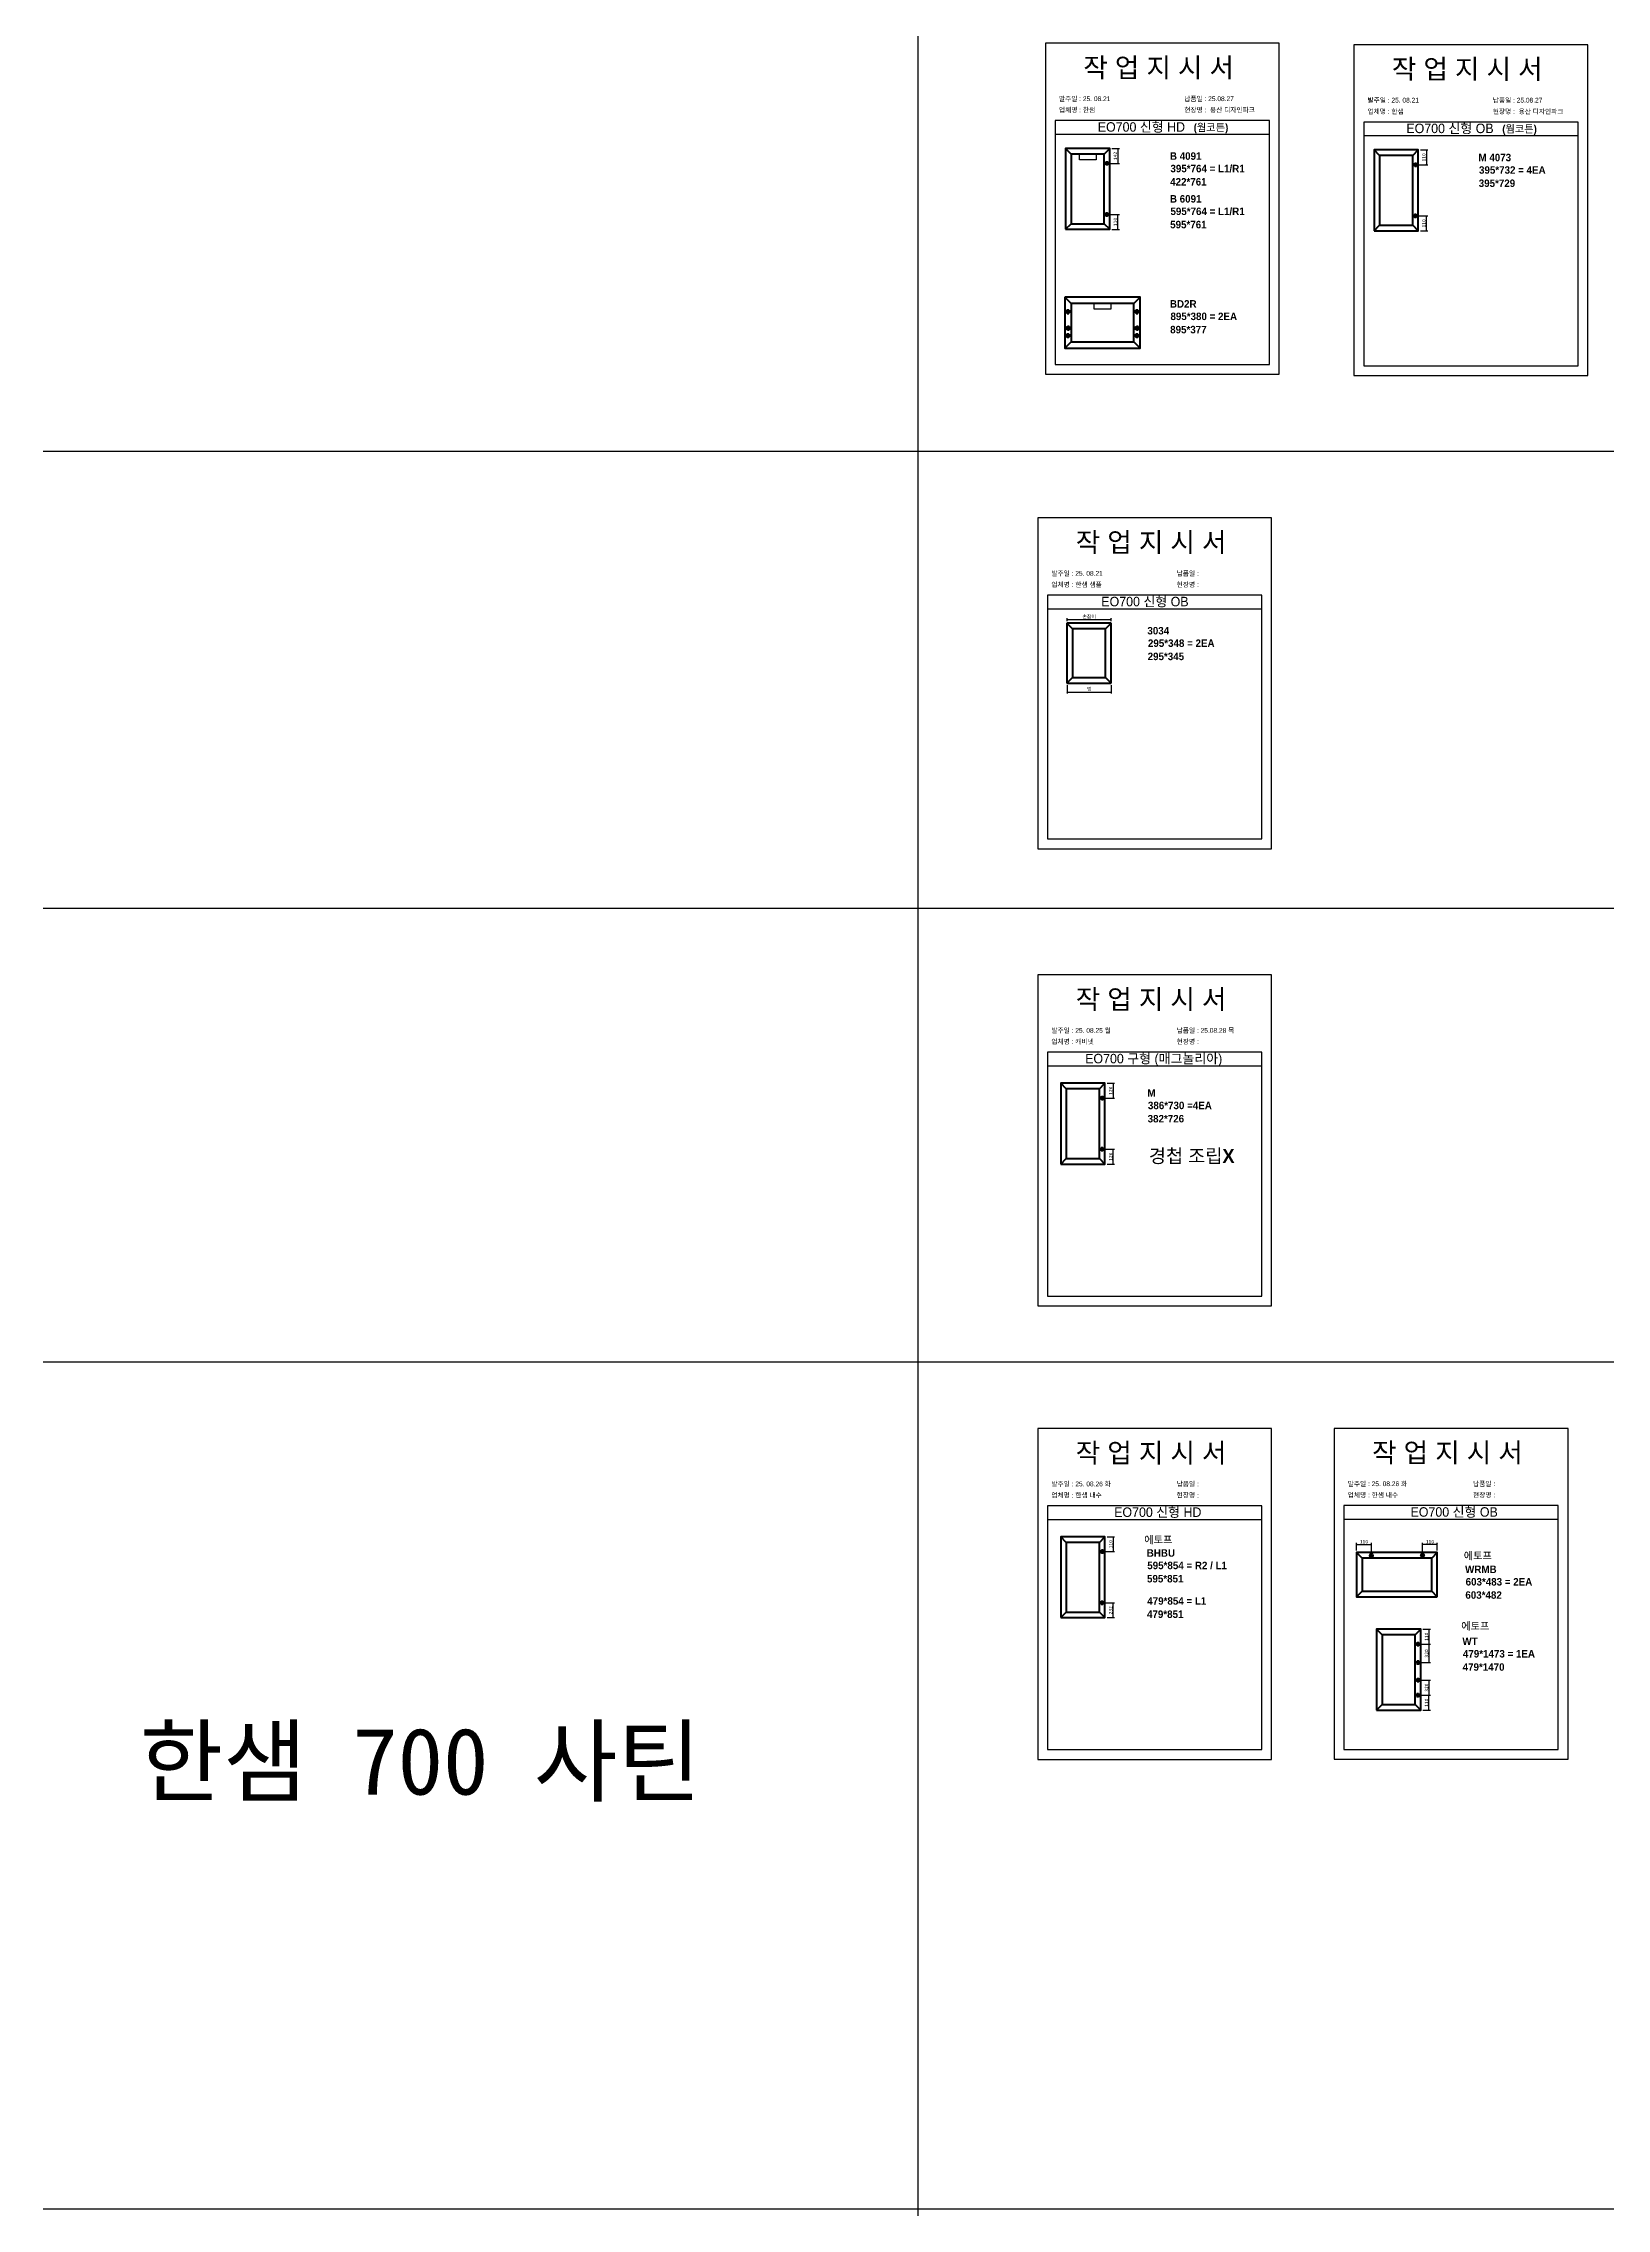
# Model space of a CAD drawing. Header units: millimetres. Extents: x -44117 to 256353, y -2095463 to 65325.
# Drawn here: x 104016 to 115246, y -255184 to -239632 of the extents above; entities that cross this region are included whole.
import ezdxf

# ---------------------------------------------------------------- set-up
doc = ezdxf.new("R2010")
doc.units = ezdxf.units.MM
doc.header["$LTSCALE"] = 10
doc.layers.add('Layer1', color=7, linetype='Continuous', lineweight=70)
doc.styles.add('MtX_Gulim', font='')
doc.styles.get('MtX_Gulim').set_extended_font_data('Gulim', bold=True)
doc.dimstyles.new('ISO-25', dxfattribs={"dimtxt": 2.5, "dimasz": 2.5, "dimexe": 1, "dimexo": 1, "dimtad": 1, "dimtxsty": 'Standard', "dimblk": 'ARCHTICK', "dimcen": 2.5, "dimadec": 0, "dimazin": 0, "dimtfac": 1, "dimtmove": 0, "dimatfit": 3, "dimfxl": 0, "dimarcsym": 0})

# ---------------------------------------------------------------- blocks, each defined once
blk = doc.blocks.new('_ArchTick')
at = {"color": 0, "linetype": 'ByBlock', "const_width": 0.15}
blk.add_lwpolyline([(-0.5, -0.5), (0.5, 0.5)], dxfattribs=at)
blk = doc.blocks.new('*D3119')
at = {"color": 0, "lineweight": -2}
for p, q in [((111691, -240388), (111745, -240388)), ((111735, -240388), (111735, -240494)), ((111670, -240494), (111745, -240494))]:
    blk.add_line(p, q, dxfattribs=at)
at = {"layer": 'Defpoints', "color": 0}
for p in [(111676, -240388), (111655, -240494), (111735, -240494)]:
    blk.add_point(p, dxfattribs=at)
at = {"color": 0, "lineweight": -2, "xscale": 10, "yscale": 10, "zscale": 10}
for p, rotation in [((111735, -240388), 90), ((111735, -240494), 270)]:
    blk.add_blockref('_ArchTick', p, dxfattribs=dict(at, rotation=rotation))
at = {"color": 0, "insert": (111716, -240441), "char_height": 25, "attachment_point": 5, "rotation": 90}
blk.add_mtext('142', dxfattribs=at)
blk = doc.blocks.new('*D3120')
at = {"color": 0, "lineweight": -2}
for p, q in [((111670, -240861), (111745, -240861)), ((111735, -240968), (111735, -240861)), ((111691, -240968), (111745, -240968))]:
    blk.add_line(p, q, dxfattribs=at)
at = {"layer": 'Defpoints', "color": 0}
for p in [(111655, -240861), (111735, -240861), (111676, -240968)]:
    blk.add_point(p, dxfattribs=at)
at = {"color": 0, "lineweight": -2, "xscale": 10, "yscale": 10, "zscale": 10}
for p, rotation in [((111735, -240861), 90), ((111735, -240968), 270)]:
    blk.add_blockref('_ArchTick', p, dxfattribs=dict(at, rotation=rotation))
at = {"color": 0, "insert": (111716, -240915), "char_height": 25, "attachment_point": 5, "rotation": 90}
blk.add_mtext('110', dxfattribs=at)
blk = doc.blocks.new('*D3121')
at = {"color": 0, "lineweight": -2}
for p, q in [((113907, -240398), (113961, -240398)), ((113951, -240398), (113951, -240504)), ((113887, -240504), (113961, -240504))]:
    blk.add_line(p, q, dxfattribs=at)
at = {"layer": 'Defpoints', "color": 0}
for p in [(113892, -240398), (113872, -240504), (113951, -240504)]:
    blk.add_point(p, dxfattribs=at)
at = {"color": 0, "lineweight": -2, "xscale": 10, "yscale": 10, "zscale": 10}
for p, rotation in [((113951, -240398), 90), ((113951, -240504), 270)]:
    blk.add_blockref('_ArchTick', p, dxfattribs=dict(at, rotation=rotation))
at = {"color": 0, "insert": (113932, -240451), "char_height": 25, "attachment_point": 5, "rotation": 90}
blk.add_mtext('110', dxfattribs=at)
blk = doc.blocks.new('*D3122')
at = {"color": 0, "lineweight": -2}
for p, q in [((113887, -240872), (113961, -240872)), ((113951, -240978), (113951, -240872)), ((113907, -240978), (113961, -240978))]:
    blk.add_line(p, q, dxfattribs=at)
at = {"layer": 'Defpoints', "color": 0}
for p in [(113872, -240872), (113951, -240872), (113892, -240978)]:
    blk.add_point(p, dxfattribs=at)
at = {"color": 0, "lineweight": -2, "xscale": 10, "yscale": 10, "zscale": 10}
for p, rotation in [((113951, -240872), 90), ((113951, -240978), 270)]:
    blk.add_blockref('_ArchTick', p, dxfattribs=dict(at, rotation=rotation))
at = {"color": 0, "insert": (113932, -240925), "char_height": 25, "attachment_point": 5, "rotation": 90}
blk.add_mtext('110', dxfattribs=at)
blk = doc.blocks.new('*D3123')
at = {"color": 0, "lineweight": -2}
for p, q in [((111369, -243782), (111369, -243760)), ((111369, -243770), (111686, -243770)), ((111686, -243782), (111686, -243760))]:
    blk.add_line(p, q, dxfattribs=at)
at = {"layer": 'Defpoints', "color": 0}
for p in [(111369, -243797), (111686, -243770), (111686, -243797)]:
    blk.add_point(p, dxfattribs=at)
at = {"color": 0, "lineweight": -2, "xscale": 10, "yscale": 10, "zscale": 10, "rotation": 180}
blk.add_blockref('_ArchTick', (111369, -243770), dxfattribs=at)
at = {"color": 0, "lineweight": -2, "xscale": 10, "yscale": 10, "zscale": 10}
blk.add_blockref('_ArchTick', (111686, -243770), dxfattribs=at)
at = {"color": 0, "insert": (111528, -243750), "char_height": 25, "attachment_point": 5}
blk.add_mtext('{\\f굴림|b0|i0|c129|p50;손잡이}', dxfattribs=at)
blk = doc.blocks.new('*D3124')
at = {"color": 0, "lineweight": -2}
for p, q in [((111369, -244242), (111369, -244301)), ((111369, -244291), (111686, -244291)), ((111686, -244242), (111686, -244301))]:
    blk.add_line(p, q, dxfattribs=at)
at = {"layer": 'Defpoints', "color": 0}
for p in [(111369, -244227), (111686, -244227), (111686, -244291)]:
    blk.add_point(p, dxfattribs=at)
at = {"color": 0, "lineweight": -2, "xscale": 10, "yscale": 10, "zscale": 10, "rotation": 180}
blk.add_blockref('_ArchTick', (111369, -244291), dxfattribs=at)
at = {"color": 0, "lineweight": -2, "xscale": 10, "yscale": 10, "zscale": 10}
blk.add_blockref('_ArchTick', (111686, -244291), dxfattribs=at)
at = {"color": 0, "insert": (111528, -244270), "char_height": 25, "attachment_point": 5}
blk.add_mtext('{\\f굴림|b0|i0|c129|p50;멍}', dxfattribs=at)
blk = doc.blocks.new('*D3128')
at = {"color": 0, "lineweight": -2}
for p, q in [((111657, -247101), (111711, -247101)), ((111701, -247101), (111701, -247207)), ((111636, -247207), (111711, -247207))]:
    blk.add_line(p, q, dxfattribs=at)
at = {"layer": 'Defpoints', "color": 0}
for p in [(111642, -247101), (111621, -247207), (111701, -247207)]:
    blk.add_point(p, dxfattribs=at)
at = {"color": 0, "lineweight": -2, "xscale": 10, "yscale": 10, "zscale": 10}
for p, rotation in [((111701, -247101), 90), ((111701, -247207), 270)]:
    blk.add_blockref('_ArchTick', p, dxfattribs=dict(at, rotation=rotation))
at = {"color": 0, "insert": (111682, -247154), "char_height": 25, "attachment_point": 5, "rotation": 90}
blk.add_mtext('120', dxfattribs=at)
blk = doc.blocks.new('*D3129')
at = {"color": 0, "lineweight": -2}
for p, q in [((111636, -247575), (111711, -247575)), ((111701, -247681), (111701, -247575)), ((111657, -247681), (111711, -247681))]:
    blk.add_line(p, q, dxfattribs=at)
at = {"layer": 'Defpoints', "color": 0}
for p in [(111621, -247575), (111701, -247575), (111642, -247681)]:
    blk.add_point(p, dxfattribs=at)
at = {"color": 0, "lineweight": -2, "xscale": 10, "yscale": 10, "zscale": 10}
for p, rotation in [((111701, -247575), 90), ((111701, -247681), 270)]:
    blk.add_blockref('_ArchTick', p, dxfattribs=dict(at, rotation=rotation))
at = {"color": 0, "insert": (111682, -247628), "char_height": 25, "attachment_point": 5, "rotation": 90}
blk.add_mtext('120', dxfattribs=at)
blk = doc.blocks.new('*D3130')
at = {"color": 0, "lineweight": -2}
for p, q in [((111657, -250359), (111711, -250359)), ((111701, -250359), (111701, -250465)), ((111636, -250465), (111711, -250465))]:
    blk.add_line(p, q, dxfattribs=at)
at = {"layer": 'Defpoints', "color": 0}
for p in [(111642, -250359), (111621, -250465), (111701, -250465)]:
    blk.add_point(p, dxfattribs=at)
at = {"color": 0, "lineweight": -2, "xscale": 10, "yscale": 10, "zscale": 10}
for p, rotation in [((111701, -250359), 90), ((111701, -250465), 270)]:
    blk.add_blockref('_ArchTick', p, dxfattribs=dict(at, rotation=rotation))
at = {"color": 0, "insert": (111682, -250412), "char_height": 25, "attachment_point": 5, "rotation": 90}
blk.add_mtext('110', dxfattribs=at)
blk = doc.blocks.new('*D3131')
at = {"color": 0, "lineweight": -2}
for p, q in [((111636, -250832), (111711, -250832)), ((111701, -250939), (111701, -250832)), ((111657, -250939), (111711, -250939))]:
    blk.add_line(p, q, dxfattribs=at)
at = {"layer": 'Defpoints', "color": 0}
for p in [(111621, -250832), (111701, -250832), (111642, -250939)]:
    blk.add_point(p, dxfattribs=at)
at = {"color": 0, "lineweight": -2, "xscale": 10, "yscale": 10, "zscale": 10}
for p, rotation in [((111701, -250832), 90), ((111701, -250939), 270)]:
    blk.add_blockref('_ArchTick', p, dxfattribs=dict(at, rotation=rotation))
at = {"color": 0, "insert": (111682, -250886), "char_height": 25, "attachment_point": 5, "rotation": 90}
blk.add_mtext('232', dxfattribs=at)
blk = doc.blocks.new('*D3132')
at = {"color": 0, "lineweight": -2}
for p, q in [((113449, -250457), (113449, -250403)), ((113449, -250413), (113555, -250413)), ((113555, -250477), (113555, -250403))]:
    blk.add_line(p, q, dxfattribs=at)
at = {"layer": 'Defpoints', "color": 0}
for p in [(113449, -250472), (113555, -250413), (113555, -250492)]:
    blk.add_point(p, dxfattribs=at)
at = {"color": 0, "lineweight": -2, "xscale": 10, "yscale": 10, "zscale": 10, "rotation": 180}
blk.add_blockref('_ArchTick', (113449, -250413), dxfattribs=at)
at = {"color": 0, "lineweight": -2, "xscale": 10, "yscale": 10, "zscale": 10}
blk.add_blockref('_ArchTick', (113555, -250413), dxfattribs=at)
at = {"color": 0, "insert": (113502, -250394), "char_height": 25, "attachment_point": 5}
blk.add_mtext('110', dxfattribs=at)
blk = doc.blocks.new('*D3133')
at = {"color": 0, "lineweight": -2}
for p, q in [((113923, -250477), (113923, -250403)), ((114029, -250413), (113923, -250413)), ((114029, -250457), (114029, -250403))]:
    blk.add_line(p, q, dxfattribs=at)
at = {"layer": 'Defpoints', "color": 0}
for p in [(113923, -250413), (113923, -250492), (114029, -250472)]:
    blk.add_point(p, dxfattribs=at)
at = {"color": 0, "lineweight": -2, "xscale": 10, "yscale": 10, "zscale": 10, "rotation": 180}
blk.add_blockref('_ArchTick', (113923, -250413), dxfattribs=at)
at = {"color": 0, "lineweight": -2, "xscale": 10, "yscale": 10, "zscale": 10}
blk.add_blockref('_ArchTick', (114029, -250413), dxfattribs=at)
at = {"color": 0, "insert": (113976, -250394), "char_height": 25, "attachment_point": 5}
blk.add_mtext('110', dxfattribs=at)
blk = doc.blocks.new('*D3134')
at = {"color": 0, "lineweight": -2}
for p, q in [((113905, -251129), (113979, -251129)), ((113925, -251023), (113979, -251023)), ((113969, -251023), (113969, -251129))]:
    blk.add_line(p, q, dxfattribs=at)
at = {"layer": 'Defpoints', "color": 0}
for p in [(113890, -251129), (113910, -251023), (113969, -251129)]:
    blk.add_point(p, dxfattribs=at)
at = {"color": 0, "lineweight": -2, "xscale": 10, "yscale": 10, "zscale": 10}
for p, rotation in [((113969, -251023), 90), ((113969, -251129), 270)]:
    blk.add_blockref('_ArchTick', p, dxfattribs=dict(at, rotation=rotation))
at = {"color": 0, "insert": (113951, -251076), "char_height": 25, "attachment_point": 5, "rotation": 90}
blk.add_mtext('110', dxfattribs=at)
blk = doc.blocks.new('*D3135')
at = {"color": 0, "lineweight": -2}
for p, q in [((113905, -251497), (113979, -251497)), ((113925, -251603), (113979, -251603)), ((113969, -251603), (113969, -251497))]:
    blk.add_line(p, q, dxfattribs=at)
at = {"layer": 'Defpoints', "color": 0}
for p in [(113890, -251497), (113910, -251603), (113969, -251497)]:
    blk.add_point(p, dxfattribs=at)
at = {"color": 0, "lineweight": -2, "xscale": 10, "yscale": 10, "zscale": 10}
for p, rotation in [((113969, -251497), 90), ((113969, -251603), 270)]:
    blk.add_blockref('_ArchTick', p, dxfattribs=dict(at, rotation=rotation))
at = {"color": 0, "insert": (113951, -251550), "char_height": 25, "attachment_point": 5, "rotation": 90}
blk.add_mtext('110', dxfattribs=at)
blk = doc.blocks.new('*D3136')
at = {"color": 0, "lineweight": -2}
for p, q in [((113905, -251129), (113979, -251129)), ((113969, -251129), (113969, -251262)), ((113905, -251262), (113979, -251262))]:
    blk.add_line(p, q, dxfattribs=at)
at = {"layer": 'Defpoints', "color": 0}
for p in [(113890, -251129), (113890, -251262), (113969, -251262)]:
    blk.add_point(p, dxfattribs=at)
at = {"color": 0, "lineweight": -2, "xscale": 10, "yscale": 10, "zscale": 10}
for p, rotation in [((113969, -251129), 90), ((113969, -251262), 270)]:
    blk.add_blockref('_ArchTick', p, dxfattribs=dict(at, rotation=rotation))
at = {"color": 0, "insert": (113951, -251196), "char_height": 25, "attachment_point": 5, "rotation": 90}
blk.add_mtext('320', dxfattribs=at)
blk = doc.blocks.new('*D3137')
at = {"color": 0, "lineweight": -2}
for p, q in [((113905, -251388), (113979, -251388)), ((113969, -251388), (113969, -251497)), ((113905, -251497), (113979, -251497))]:
    blk.add_line(p, q, dxfattribs=at)
at = {"layer": 'Defpoints', "color": 0}
for p in [(113890, -251388), (113890, -251497), (113969, -251497)]:
    blk.add_point(p, dxfattribs=at)
at = {"color": 0, "lineweight": -2, "xscale": 10, "yscale": 10, "zscale": 10}
for p, rotation in [((113969, -251388), 90), ((113969, -251497), 270)]:
    blk.add_blockref('_ArchTick', p, dxfattribs=dict(at, rotation=rotation))
at = {"color": 0, "insert": (113951, -251442), "char_height": 25, "attachment_point": 5, "rotation": 90}
blk.add_mtext('320', dxfattribs=at)

msp = doc.modelspace()

# ---------------------------------------------------------------- linework, layer by layer
for p, q in [((112823.44243, -240186.97473), (111283.44243, -240186.97473)), ((115039.87429, -240197.313), (113499.87429, -240197.313)), ((112823.44243, -240286.97473), (111283.44243, -240286.97473)), ((115039.87429, -240297.313), (113499.87429, -240297.313)), ((112769.00212, -243595.8047), (111229.00212, -243595.8047)), ((112769.00212, -243695.8047), (111229.00212, -243695.8047)), ((112769.00212, -246878.34011), (111229.00212, -246878.34011)), ((112769.00212, -246978.34011), (111229.00212, -246978.34011)), ((112769.00212, -250136.0562), (111229.00212, -250136.0562)), ((112769.00212, -250236.0562), (111229.00212, -250236.0562)), ((114897.77191, -250134.6847), (113357.77191, -250134.6847)), ((114897.77191, -250234.6847), (113357.77191, -250234.6847))]:
    msp.add_line(p, q)
at = {"color": 1}
for p, q in [((104015.69829, -242560.65987), (196284.84516, -242560.65987)), ((104015.69829, -242560.65987), (196284.84516, -242560.65987)), ((104015.69829, -245843.19527), (196284.84516, -245843.19527)), ((104015.69829, -245843.19527), (196284.84516, -245843.19527)), ((104015.69829, -249100.91136), (196284.84516, -249100.91136)), ((104015.69829, -249100.91136), (196284.84516, -249100.91136)), ((104015.69829, -255184.29989), (196284.84516, -255184.29989)), ((104015.69829, -255184.29989), (196284.84516, -255184.29989))]:
    msp.add_line(p, q, dxfattribs=at)
for p in [(110300.49669, 21924.9366), (110300.49669, 14161.07811), (110300.49669, 18584.38997), (110300.49669, 10820.53148), (110300.49669, 18627.87121), (110300.49669, 10864.01272), (110300.49669, 15287.32457), (110300.49669, 7523.46608), (110300.49669, 3746.75115), (110300.49669, 21924.9366), (110300.49669, 14161.07811), (110300.49669, 18584.38997), (110300.49669, 10820.53148), (110300.49669, 18627.87121), (110300.49669, 10864.01272), (110300.49669, 15287.32457), (110300.49669, 7523.46608), (110300.49669, 3746.75115), (110300.49669, 21924.9366), (110300.49669, 14161.07811), (110300.49669, 18584.38997), (110300.49669, 10820.53148), (110300.49669, 18627.87121), (110300.49669, 10864.01272), (110300.49669, 15287.32457), (110300.49669, 7523.46608), (110300.49669, 3746.75115), (110300.49669, 21924.9366), (110300.49669, 14161.07811), (110300.49669, 18584.38997), (110300.49669, 10820.53148), (110300.49669, 18627.87121), (110300.49669, 10864.01272), (110300.49669, 15287.32457), (110300.49669, 7523.46608), (110300.49669, 3746.75115), (110300.49669, 21924.9366), (110300.49669, 14161.07811), (110300.49669, 18584.38997), (110300.49669, 10820.53148), (110300.49669, 18627.87121), (110300.49669, 10864.01272), (110300.49669, 15287.32457), (110300.49669, 7523.46608), (110300.49669, 3746.75115), (110300.49669, 21924.9366), (110300.49669, 14161.07811), (110300.49669, 18584.38997), (110300.49669, 10820.53148), (110300.49669, 18627.87121), (110300.49669, 10864.01272), (110300.49669, 15287.32457), (110300.49669, 7523.46608), (110300.49669, 3746.75115), (110300.49669, 21924.9366), (110300.49669, 14161.07811), (110300.49669, 18584.38997), (110300.49669, 10820.53148), (110300.49669, 18627.87121), (110300.49669, 10864.01272), (110300.49669, 15287.32457), (110300.49669, 7523.46608), (110300.49669, 3746.75115), (110300.49669, 21924.9366), (110300.49669, 14161.07811), (110300.49669, 18584.38997), (110300.49669, 10820.53148), (110300.49669, 18627.87121), (110300.49669, 10864.01272), (110300.49669, 15287.32457), (110300.49669, 7523.46608), (110300.49669, 3746.75115), (110300.49669, 21924.9366), (110300.49669, 14161.07811), (110300.49669, 18584.38997), (110300.49669, 10820.53148), (110300.49669, 18627.87121), (110300.49669, 10864.01272), (110300.49669, 15287.32457), (110300.49669, 7523.46608), (110300.49669, 3746.75115), (110300.49669, 21924.9366), (110300.49669, 14161.07811), (110300.49669, 18584.38997), (110300.49669, 10820.53148), (110300.49669, 18627.87121), (110300.49669, 10864.01272), (110300.49669, 15287.32457), (110300.49669, 7523.46608), (110300.49669, 3746.75115), (110300.49669, 12702.87182), (110300.49669, 4939.01333), (110300.49669, 9362.32519), (110300.49669, 1598.4667), (110300.49669, 9405.80642), (110300.49669, 1641.94794), (110300.49669, 6065.25979), (110300.49669, -1698.5987), (110300.49669, -5475.31363), (110300.49669, 12702.87182), (110300.49669, 4939.01333), (110300.49669, 9362.32519), (110300.49669, 1598.4667), (110300.49669, 9405.80642), (110300.49669, 1641.94794), (110300.49669, 6065.25979), (110300.49669, -1698.5987), (110300.49669, -5475.31363), (110300.49669, 12702.87182), (110300.49669, 4939.01333), (110300.49669, 9362.32519), (110300.49669, 1598.4667), (110300.49669, 9405.80642), (110300.49669, 1641.94794), (110300.49669, 6065.25979), (110300.49669, -1698.5987), (110300.49669, -5475.31363), (110300.49669, 12702.87182), (110300.49669, 4939.01333), (110300.49669, 9362.32519), (110300.49669, 1598.4667), (110300.49669, 9405.80642), (110300.49669, 1641.94794), (110300.49669, 6065.25979), (110300.49669, -1698.5987), (110300.49669, -5475.31363), (110300.49669, 12702.87182), (110300.49669, 4939.01333), (110300.49669, 9362.32519), (110300.49669, 1598.4667), (110300.49669, 9405.80642), (110300.49669, 1641.94794), (110300.49669, 6065.25979), (110300.49669, -1698.5987), (110300.49669, -5475.31363)]:
    msp.add_xline(p, (0, 1), dxfattribs=at)
for points in [[(111213.44243, -242007.805), (112893.44243, -242007.805), (112893.44243, -239631.805), (111213.44243, -239631.805)], [(113429.87429, -242018.14328), (115109.87429, -242018.14328), (115109.87429, -239642.14328), (113429.87429, -239642.14328)], [(111457.64627, -240427.45341), (111577.6798, -240427.45341), (111577.6798, -240468.23192), (111457.64627, -240468.23192)], [(111564.91422, -241501.20002), (111684.94776, -241501.20002), (111684.94776, -241541.97854), (111564.91422, -241541.97854)], [(111159.00212, -245416.63498), (112839.00212, -245416.63498), (112839.00212, -243040.63498), (111159.00212, -243040.63498)], [(111159.00212, -248699.17038), (112839.00212, -248699.17038), (112839.00212, -246323.17038), (111159.00212, -246323.17038)], [(111159.00212, -251956.88648), (112839.00212, -251956.88648), (112839.00212, -249580.88648), (111159.00212, -249580.88648)], [(113287.77191, -251955.51498), (114967.77191, -251955.51498), (114967.77191, -249579.51498), (113287.77191, -249579.51498)]]:
    msp.add_lwpolyline(points, close=True)
for points in [[(111283.44243, -240186.97473), (111283.44243, -241937.805), (112823.44243, -241937.805), (112823.44243, -240186.97473)], [(113499.87429, -240197.313), (113499.87429, -241948.14328), (115039.87429, -241948.14328), (115039.87429, -240197.313)], [(111229.00212, -243595.8047), (111229.00212, -245346.63498), (112769.00212, -245346.63498), (112769.00212, -243595.8047)], [(111229.00212, -246878.34011), (111229.00212, -248629.17038), (112769.00212, -248629.17038), (112769.00212, -246878.34011)], [(111229.00212, -250136.0562), (111229.00212, -251886.88648), (112769.00212, -251886.88648), (112769.00212, -250136.0562)], [(113357.77191, -250134.6847), (113357.77191, -251885.51498), (114897.77191, -251885.51498), (114897.77191, -250134.6847)]]:
    msp.add_lwpolyline(points)
at = {"layer": 'Layer1'}
for p, q in [((111397.674, -240427.45341), (111357.98408, -240387.76349)), ((111635.81347, -240427.45341), (111675.50339, -240387.76349)), ((113614.10585, -240437.79168), (113574.41594, -240398.10177)), ((113852.24533, -240437.79168), (113891.93524, -240398.10177)), ((111655.23338, -240477.56129), (111655.23338, -240510.55641)), ((113871.66523, -240487.89957), (113871.66523, -240520.89468)), ((111655.23338, -240877.94963), (111655.23338, -240844.95452)), ((113871.66523, -240888.28791), (113871.66523, -240855.29279)), ((111357.98408, -240967.74743), (111397.674, -240928.05752)), ((111675.50339, -240967.74743), (111635.81347, -240928.05752)), ((111635.81347, -240928.05752), (111675.50339, -240967.74743)), ((113574.41594, -240978.08571), (113614.10585, -240938.39579)), ((113891.93524, -240978.08571), (113852.24533, -240938.39579)), ((113852.24533, -240938.39579), (113891.93524, -240978.08571)), ((111352.91856, -241455.53433), (111398.58425, -241501.20002)), ((111849.43912, -241501.20002), (111895.10481, -241455.53433)), ((111375.59288, -241540.8123), (111375.59288, -241578.77522)), ((111376.21581, -241658.54557), (111376.21581, -241696.50848)), ((111871.44301, -241540.8123), (111871.44301, -241578.77522)), ((111872.06594, -241658.54557), (111872.06594, -241696.50848)), ((111352.91856, -241820.85986), (111398.58425, -241775.19417)), ((111398.58425, -241775.19417), (111352.91856, -241820.85986)), ((111375.59288, -241712.74024), (111375.59288, -241750.70316)), ((111849.43912, -241775.19417), (111895.10481, -241820.85986)), ((111871.44301, -241712.74024), (111871.44301, -241750.70316)), ((111408.47931, -243836.28338), (111368.7894, -243796.59347)), ((111686.3087, -243796.59347), (111368.7894, -243796.59347)), ((111368.7894, -243796.59347), (111368.7894, -244226.52526)), ((111646.61879, -243836.28338), (111686.3087, -243796.59347)), ((111686.3087, -244226.52526), (111686.3087, -243796.59347)), ((111368.7894, -244226.52526), (111408.47931, -244186.83535)), ((111368.7894, -244226.52526), (111686.3087, -244226.52526)), ((111686.3087, -244226.52526), (111646.61879, -244186.83535)), ((111646.61879, -244186.83535), (111686.3087, -244226.52526)), ((111363.8522, -247140.73169), (111324.16229, -247101.04177)), ((111601.99168, -247140.73169), (111641.68159, -247101.04177)), ((111621.41158, -247190.83957), (111621.41158, -247223.83469)), ((111621.41158, -247591.22792), (111621.41158, -247558.2328)), ((111324.16229, -247681.02571), (111363.8522, -247641.3358)), ((111641.68159, -247681.02571), (111601.99168, -247641.3358)), ((111601.99168, -247641.3358), (111641.68159, -247681.02571)), ((111363.8522, -250398.44778), (111324.16229, -250358.75787)), ((111601.99168, -250398.44778), (111641.68159, -250358.75787)), ((111621.41158, -250448.55567), (111621.41158, -250481.55078)), ((113488.53595, -250511.64634), (113448.84604, -250471.95642)), ((113538.64384, -250492.22643), (113571.63896, -250492.22643)), ((113939.03218, -250492.22643), (113906.03707, -250492.22643)), ((114028.82998, -250471.95642), (113989.14007, -250511.64634)), ((113989.14007, -250511.64634), (114028.82998, -250471.95642)), ((111621.41158, -250848.94401), (111621.41158, -250815.94889)), ((113488.53595, -250749.78581), (113448.84604, -250789.47573)), ((114028.82998, -250789.47573), (113989.14007, -250749.78581)), ((111324.16229, -250938.74181), (111363.8522, -250899.0519)), ((111641.68159, -250938.74181), (111601.99168, -250899.0519)), ((111601.99168, -250899.0519), (111641.68159, -250938.74181)), ((113632.34043, -251062.63255), (113592.65052, -251022.94264)), ((113870.47991, -251062.63255), (113910.16982, -251022.94264)), ((113889.89981, -251112.74044), (113889.89981, -251145.73555)), ((113889.89981, -251245.56599), (113889.89981, -251278.5611)), ((113889.89981, -251371.04625), (113889.89981, -251404.04137)), ((113889.89981, -251513.12878), (113889.89981, -251480.13366)), ((113592.65052, -251602.92658), (113632.34043, -251563.23667)), ((113910.16982, -251602.92658), (113870.47991, -251563.23667)), ((113870.47991, -251563.23667), (113910.16982, -251602.92658))]:
    msp.add_line(p, q, dxfattribs=at)
for points in [[(111357.98408, -240967.74743), (111675.50339, -240967.74743), (111675.50339, -240387.76349), (111357.98408, -240387.76349)], [(111397.674, -240928.05752), (111635.81347, -240928.05752), (111635.81347, -240427.45341), (111397.674, -240427.45341)], [(113574.41594, -240978.08571), (113891.93524, -240978.08571), (113891.93524, -240398.10177), (113574.41594, -240398.10177)], [(113614.10585, -240938.39579), (113852.24533, -240938.39579), (113852.24533, -240437.79168), (113614.10585, -240437.79168)], [(111671.73094, -240494.05885), (111638.73582, -240494.05885)], [(113888.16279, -240504.39712), (113855.16767, -240504.39712)], [(111671.73094, -240861.45208), (111638.73582, -240861.45208)], [(113888.16279, -240871.79035), (113855.16767, -240871.79035)], [(111352.91856, -241455.53433), (111352.91856, -241820.85986), (111895.10481, -241820.85986), (111895.10481, -241455.53433)], [(111398.58425, -241501.20002), (111398.58425, -241775.19417), (111849.43912, -241775.19417), (111849.43912, -241501.20002)], [(111394.57434, -241559.79376), (111356.61142, -241559.79376)], [(111395.19726, -241677.52702), (111357.23435, -241677.52702)], [(111890.42447, -241559.79376), (111852.46156, -241559.79376)], [(111891.0474, -241677.52702), (111853.08448, -241677.52702)], [(111394.57434, -241731.7217), (111356.61142, -241731.7217)], [(111890.42447, -241731.7217), (111852.46156, -241731.7217)], [(111408.47931, -244186.83535), (111646.61879, -244186.83535), (111646.61879, -243836.28338), (111408.47931, -243836.28338)], [(111324.16229, -247681.02571), (111641.68159, -247681.02571), (111641.68159, -247101.04177), (111324.16229, -247101.04177)], [(111363.8522, -247641.3358), (111601.99168, -247641.3358), (111601.99168, -247140.73169), (111363.8522, -247140.73169)], [(111637.90914, -247207.33713), (111604.91402, -247207.33713)], [(111637.90914, -247574.73036), (111604.91402, -247574.73036)], [(111324.16229, -250938.74181), (111641.68159, -250938.74181), (111641.68159, -250358.75787), (111324.16229, -250358.75787)], [(111363.8522, -250899.0519), (111601.99168, -250899.0519), (111601.99168, -250398.44778), (111363.8522, -250398.44778)], [(111637.90914, -250465.05322), (111604.91402, -250465.05322)], [(114028.82998, -250789.47573), (114028.82998, -250471.95642), (113448.84604, -250471.95642), (113448.84604, -250789.47573)], [(113989.14007, -250749.78581), (113989.14007, -250511.64634), (113488.53595, -250511.64634), (113488.53595, -250749.78581)], [(113555.1414, -250475.72888), (113555.1414, -250508.72399)], [(113922.53462, -250475.72888), (113922.53462, -250508.72399)], [(111637.90914, -250832.44645), (111604.91402, -250832.44645)], [(113592.65052, -251602.92658), (113910.16982, -251602.92658), (113910.16982, -251022.94264), (113592.65052, -251022.94264)], [(113632.34043, -251563.23667), (113870.47991, -251563.23667), (113870.47991, -251062.63255), (113632.34043, -251062.63255)], [(113906.39737, -251129.23799), (113873.40225, -251129.23799)], [(113906.39737, -251262.06355), (113873.40225, -251262.06355)], [(113906.39737, -251387.54381), (113873.40225, -251387.54381)], [(113906.39737, -251496.63122), (113873.40225, -251496.63122)]]:
    msp.add_lwpolyline(points, close=True, dxfattribs=at)
for centre, radius in [((111655.23338, -240494.05885), 10.99837), ((113871.66523, -240504.39712), 10.99837), ((111655.23338, -240861.45208), 10.99837), ((113871.66523, -240871.79035), 10.99837), ((111375.59288, -241559.79376), 12.6543), ((111376.21581, -241677.52702), 12.6543), ((111871.44301, -241559.79376), 12.6543), ((111872.06594, -241677.52702), 12.6543), ((111375.59288, -241731.7217), 12.6543), ((111871.44301, -241731.7217), 12.6543), ((111621.41158, -247207.33713), 10.99837), ((111621.41158, -247574.73036), 10.99837), ((111621.41158, -250465.05322), 10.99837), ((113555.1414, -250492.22643), 10.99837), ((113922.53462, -250492.22643), 10.99837), ((111621.41158, -250832.44645), 10.99837), ((113889.89981, -251129.23799), 10.99837), ((113889.89981, -251262.06355), 10.99837), ((113889.89981, -251387.54381), 10.99837), ((113889.89981, -251496.63122), 10.99837)]:
    msp.add_circle(centre, radius, dxfattribs=at)

# ---------------------------------------------------------------- texts
at = {"linetype": 'Continuous', "style": 'MtX_Gulim'}
for s, height, p in [('(웜코튼)', 53.702852, (112278.86963, -240262.8824)), ('(웜코튼)', 53.702852, (114495.30148, -240273.22068)), ('B 4091', 53.702852, (112108.22948, -240468.6073)), ('M 4073', 53.702852, (114324.66134, -240478.94557)), ('395*764 = L1/R1', 53.7028516, (112112.04081, -240558.20324)), ('395*732 = 4EA', 53.7028516, (114328.47267, -240568.54152)), ('B 6091', 53.702852, (112108.22948, -240775.72478)), ('595*764 = L1/R1', 53.7028516, (112112.04081, -240865.32073)), ('BD2R', 53.702852, (112108.22948, -241530.10104)), ('895*380 = 2EA', 53.7028516, (112112.04081, -241619.69699)), ('3034', 53.702852, (111946.44959, -243877.43728)), ('295*348 = 2EA', 53.7028516, (111950.26092, -243967.03322)), ('M', 53.70285, (111946.44959, -247197.59415)), ('386*730 =4EA', 53.7028516, (111950.26092, -247287.19009)), ('경첩 조립X', 98.31338, (111956.61416, -247672.63396)), ('에토프', 53.702852, (111923.80549, -250406.77119)), ('BHBU', 53.702852, (111941.81925, -250501.61359)), ('595*854 = R2 / L1', 53.7028516, (111945.63058, -250591.20954)), ('에토프', 53.702852, (114219.00279, -250521.79565)), ('WRMB', 53.702852, (114228.59922, -250618.89442)), ('603*483 = 2EA', 53.7028516, (114232.41055, -250708.49037)), ('479*854 = L1', 53.7028516, (111945.63058, -250846.2397)), ('에토프', 53.702852, (114200.48145, -251026.50215)), ('WT', 53.702852, (114209.06385, -251135.90374)), ('479*1473 = 1EA', 53.7028516, (114212.87518, -251225.49968))]:
    msp.add_text(s, height=height, dxfattribs=at).set_placement(p)
at = {"color": 242, "linetype": 'Continuous', "true_color": 0xcd2027, "style": 'MtX_Gulim'}
for s, p in [('422*761', (112110.04165, -240653.37986)), ('395*729', (114326.47351, -240663.71814)), ('595*761', (112110.04165, -240960.49735)), ('895*377', (112110.04165, -241714.87361)), ('295*345', (111948.26176, -244062.20984)), ('382*726', (111948.26176, -247382.36671)), ('595*851', (111943.63142, -250686.38615)), ('603*482', (114230.41139, -250803.66698)), ('479*851', (111943.63142, -250941.41632)), ('479*1470', (114210.87602, -251320.6763))]:
    msp.add_text(s, height=53.702852, dxfattribs=at).set_placement(p)
at = {"attachment_point": 1}
for s, width, gutter_width, heights, insert, char_height in [('{\\fGulim|b0|i0|c129|p50;작 업 지 시 서}', 3307.3198183, 12.5, [-155.84554], (111486.24904, -239735.96752), 140), ('{\\fGulim|b0|i0|c129|p50;작 업 지 시 서}', 3307.3198183, 12.5, [-155.84554], (113702.68089, -239746.30579), 140), ('{\\fGulim|b0|i0|c129|p50;업체명 : 한샘}', 3307.3198183, 12.5, [36.11279], (111311.03968, -240093.34412), 34.3), ('{\\fGulim|b0|i0|c129|p50;발주일 : 25. 08.21}', 3307.3198183, 12.5, [34.50412], (111311.03968, -240012.68794), 34.3), ('{\\fGulim|b0|i0|c129|p50;현장명 :  용산 디자인파크}', 3307.3198183, 12.5, [-38.2735], (112211.01767, -240093.34412), 34.3), ('{\\fGulim|b0|i0|c129|p50;납품일 : 25.08.27}', 3307.3198183, 12.5, [37.67976], (112211.01767, -240012.68794), 34.3), ('{\\fGulim|b0|i0|c129|p50;업체명 : 한샘}', 3307.3198183, 12.5, [36.11279], (113527.47154, -240103.68239), 34.3), ('{\\fGulim|b0|i0|c129|p50;발주일 : 25. 08.21}', 3307.3198183, 12.5, [34.50412], (113527.47154, -240023.02621), 34.3), ('{\\fGulim|b0|i0|c129|p50;현장명 :  용산 디자인파크}', 3307.3198183, 12.5, [-38.2735], (114427.44952, -240103.68239), 34.3), ('{\\fGulim|b0|i0|c129|p50;납품일 : 25.08.27}', 3307.3198183, 12.5, [37.67976], (114427.44952, -240023.02621), 34.3), ('{\\fGulim|b0|i0|c129|p50;EO700 신형 HD}', 6570.6870665, 24.83388, [71.74566], (111589.97173, -240198.45249), 68.1441707), ('{\\fGulim|b0|i0|c129|p50;EO700 신형 OB}', 6570.6870665, 24.83388, [71.74566], (113806.40359, -240208.79077), 68.1441707), ('{\\fGulim|b0|i0|c129|p50;작 업 지 시 서}', 3307.3198183, 12.5, [-155.84554], (111431.80872, -243144.79749), 140), ('{\\fGulim|b0|i0|c129|p50;업체명 : 한샘 샘플}', 3307.3198183, 12.5, [36.11279], (111256.59937, -243502.17409), 34.3), ('{\\fGulim|b0|i0|c129|p50;발주일 : 25. 08.21}', 3307.3198183, 12.5, [34.50412], (111256.59937, -243421.51791), 34.3), ('{\\fGulim|b0|i0|c129|p50;현장명 : }', 3307.3198183, 12.5, [-38.2735], (112156.57735, -243502.17409), 34.3), ('{\\fGulim|b0|i0|c129|p50;납품일 :}', 3307.3198183, 12.5, [37.67976], (112156.57735, -243421.51791), 34.3), ('{\\fGulim|b0|i0|c129|p50;EO700 신형 OB}', 6570.6870665, 24.83388, [71.74566], (111615.41894, -243607.28247), 68.1441707), ('{\\fGulim|b0|i0|c129|p50;작 업 지 시 서}', 3307.3198183, 12.5, [-155.84554], (111431.80872, -246427.33289), 140), ('{\\fGulim|b0|i0|c129|p50;업체명 : 캐비넷}', 3307.3198183, 12.5, [36.11279], (111256.59937, -246784.70949), 34.3), ('{\\fGulim|b0|i0|c129|p50;발주일 : 25. 08.25 월}', 3307.3198183, 12.5, [34.50412], (111256.59937, -246704.05332), 34.3), ('{\\fGulim|b0|i0|c129|p50;현장명 : }', 3307.3198183, 12.5, [-38.2735], (112156.57735, -246784.70949), 34.3), ('{\\fGulim|b0|i0|c129|p50;납품일 : 25.08.28 목}', 3307.3198183, 12.5, [37.67976], (112156.57735, -246704.05332), 34.3), ('{\\fGulim|b0|i0|c129|p50;EO700 구형 (매그놀리아)}', 6570.6870665, 24.83388, [71.74566], (111499.30003, -246889.81787), 68.1441707), ('{\\fGulim|b0|i0|c129|p50;작 업 지 시 서}', 3307.3198183, 12.5, [-155.84554], (111431.80872, -249685.04899), 140), ('{\\fGulim|b0|i0|c129|p50;작 업 지 시 서}', 3307.3198183, 12.5, [-155.84554], (113560.57851, -249683.67749), 140), ('{\\fGulim|b0|i0|c129|p50;업체명 : 한샘 내수}', 3307.3198183, 12.5, [36.11279], (111256.59937, -250042.42559), 34.3), ('{\\fGulim|b0|i0|c129|p50;발주일 : 25. 08.26 화}', 3307.3198183, 12.5, [34.50412], (111256.59937, -249961.76941), 34.3), ('{\\fGulim|b0|i0|c129|p50;현장명 : }', 3307.3198183, 12.5, [-38.2735], (112156.57735, -250042.42559), 34.3), ('{\\fGulim|b0|i0|c129|p50;납품일 : }', 3307.3198183, 12.5, [37.67976], (112156.57735, -249961.76941), 34.3), ('{\\fGulim|b0|i0|c129|p50;업체명 : 한샘 내수}', 3307.3198183, 12.5, [36.11279], (113385.36916, -250041.05409), 34.3), ('{\\fGulim|b0|i0|c129|p50;발주일 : 25. 08.26 화}', 3307.3198183, 12.5, [34.50412], (113385.36916, -249960.39791), 34.3), ('{\\fGulim|b0|i0|c129|p50;현장명 : }', 3307.3198183, 12.5, [-38.2735], (114285.34714, -250041.05409), 34.3), ('{\\fGulim|b0|i0|c129|p50;납품일 : }', 3307.3198183, 12.5, [37.67976], (114285.34714, -249960.39791), 34.3), ('{\\fGulim|b0|i0|c129|p50;EO700 신형 HD}', 6570.6870665, 24.83388, [71.74566], (111707.68461, -250147.53396), 68.1441707), ('{\\fGulim|b0|i0|c129|p50;EO700 신형 OB}', 6570.6870665, 24.83388, [71.74566], (113836.4544, -250146.16246), 68.1441707), ('{\\f굴림|b0|i0|c129|p50;한샘} 700 {\\f굴림|b0|i0|c129|p50;사틴}', 5072.1082947, 2395.6482, [-533.35869], (104706.85854, -251730.93301), 479.1296392)]:
    msp.add_mtext_dynamic_manual_height_columns(s, width=width, gutter_width=gutter_width, heights=heights, dxfattribs=dict(at, insert=insert, char_height=char_height))

# ---------------------------------------------------------------- dimensions: what is measured, and where the dimension line sits
for base, p1, p2, angle, text, picture, middle in [((111734.74279, -240494.05885), (111675.50339, -240387.76349), (111655.23338, -240494.05885), 90, '142', '*D3119', (111715.99279, -240440.91117)), ((113951.17464, -240504.39712), (113891.93524, -240398.10177), (113871.66523, -240504.39712), 90, '110', '*D3121', (113932.42464, -240451.24945)), ((111734.74279, -240861.45208), (111675.50339, -240967.74743), (111655.23338, -240861.45208), 270, '110', '*D3120', (111715.99279, -240914.59975)), ((113951.17464, -240871.79035), (113891.93524, -240978.08571), (113871.66523, -240871.79035), 270, '110', '*D3122', (113932.42464, -240924.93803)), ((111700.92099, -247207.33713), (111641.68159, -247101.04177), (111621.41158, -247207.33713), 90, '120', '*D3128', (111682.17099, -247154.18945)), ((111700.92099, -247574.73036), (111641.68159, -247681.02571), (111621.41158, -247574.73036), 270, '120', '*D3129', (111682.17099, -247627.87804)), ((111700.92099, -250465.05322), (111641.68159, -250358.75787), (111621.41158, -250465.05322), 90, '110', '*D3130', (111682.17099, -250411.90555)), ((113555.1414, -250412.71703), (113448.84604, -250471.95642), (113555.1414, -250492.22643), 180, '110', '*D3132', (113501.99372, -250393.96703)), ((111700.92099, -250832.44645), (111641.68159, -250938.74181), (111621.41158, -250832.44645), 270, '232', '*D3131', (111682.17099, -250885.59413)), ((113969.40922, -251129.23799), (113910.16982, -251022.94264), (113889.89981, -251129.23799), 90, '110', '*D3134', (113950.65922, -251076.09032)), ((113969.40922, -251262.06355), (113889.89981, -251129.23799), (113889.89981, -251262.06355), 90, '320', '*D3136', (113950.65922, -251195.65077)), ((113969.40922, -251496.63122), (113889.89981, -251387.54381), (113889.89981, -251496.63122), 90, '320', '*D3137', (113950.65922, -251442.08752)), ((113969.40922, -251496.63122), (113910.16982, -251602.92658), (113889.89981, -251496.63122), 270, '110', '*D3135', (113950.65922, -251549.7789))]:
    dim = msp.add_linear_dim(base=base, p1=p1, p2=p2, angle=angle, text=text, dimstyle='ISO-25', override={"dimscale": 10, "dimasz": 1, "dimexo": 1.5, "dimtxsty": 'Standard'})
    dim.commit()
    dim.dimension.update_dxf_attribs({"geometry": picture, "text_midpoint": middle})
for base, p1, p2, text, picture, middle in [((111686.3087, -243769.82679), (111368.7894, -243796.59347), (111686.3087, -243796.59347), '{\\f굴림|b0|i0|c129|p50;손잡이}', '*D3123', (111527.54905, -243749.66201)), ((111686.3087, -244290.69486), (111368.7894, -244226.52526), (111686.3087, -244226.52526), '{\\f굴림|b0|i0|c129|p50;멍}', '*D3124', (111527.54905, -244270.49679)), ((113922.53462, -250412.71703), (114028.82998, -250471.95642), (113922.53462, -250492.22643), '110', '*D3133', (113975.6823, -250393.96703))]:
    dim = msp.add_linear_dim(base=base, p1=p1, p2=p2, text=text, dimstyle='ISO-25', override={"dimscale": 10, "dimasz": 1, "dimexo": 1.5, "dimtxsty": 'Standard'})
    dim.commit()
    dim.dimension.update_dxf_attribs({"geometry": picture, "text_midpoint": middle})

doc.saveas('drawing.dxf')
